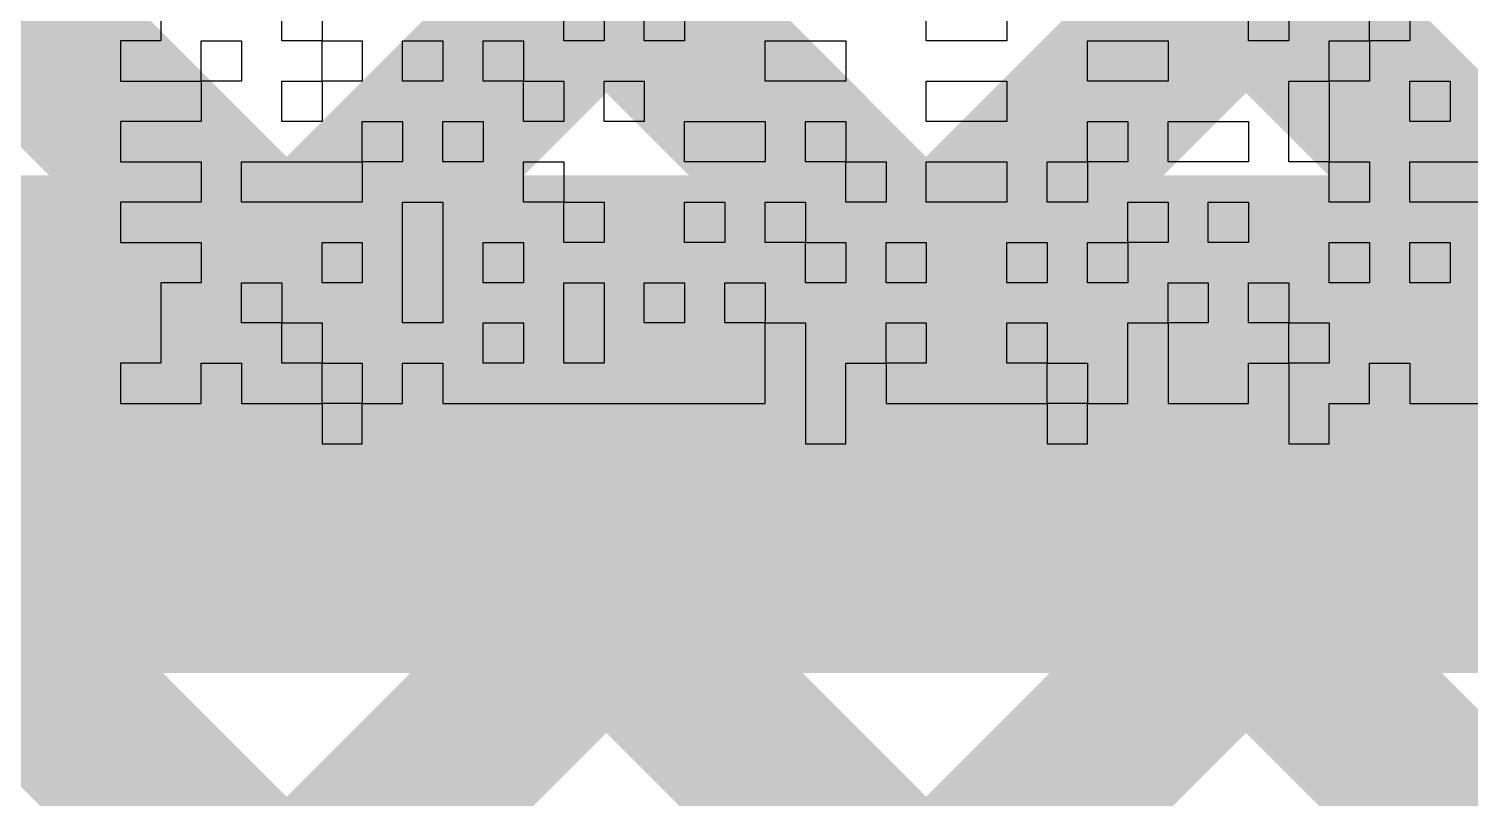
# Model space of a CAD drawing. Header units: millimetres. Extents: x 3.06 to 5.82, y 1.29 to 3.84.
# Drawn here: x 4.8676 to 4.9314, y 2.4805 to 2.5145 of the extents above; entities that cross this region are included whole.
import ezdxf

# ---------------------------------------------------------------- set-up
doc = ezdxf.new("R2010")
doc.units = ezdxf.units.MM
doc.header["$MEASUREMENT"] = 0
for name, color, linetype in [('BottomLayer', 5, 'Continuous'), ('BottomOverlay', 54, 'Continuous'), ('TopLayer', 1, 'Continuous')]:
    doc.layers.add(name, color=color, linetype=linetype)

msp = doc.modelspace()

# ---------------------------------------------------------------- linework, layer by layer
at = {"layer": 'BottomLayer', "const_width": 0.008}
for points in [[(4.789, 2.413121), (5.240879, 2.865)], [(4.789, 2.441405), (5.212595, 2.865)], [(4.789, 2.384836), (5.248, 2.843836)], [(4.789, 2.356552), (5.248, 2.815552)], [(4.789, 2.649764), (5.436, 2.002764)], [(4.789, 2.621479), (5.408479, 2.002)], [(4.789, 2.593195), (5.380195, 2.002)], [(4.789, 2.564911), (5.351911, 2.002)]]:
    msp.add_lwpolyline(points, dxfattribs=at)
at = {"layer": 'BottomOverlay'}
for p, q in [((4.873477, 2.515725), (4.873477, 2.513943)), ((4.878822, 2.513943), (4.878822, 2.515725)), ((4.880604, 2.515725), (4.880604, 2.513943)), ((4.891294, 2.513943), (4.891294, 2.515725)), ((4.893076, 2.515725), (4.893076, 2.513943)), ((4.894857, 2.513943), (4.894857, 2.515725)), ((4.896639, 2.515725), (4.896639, 2.513943)), ((4.90733, 2.513943), (4.90733, 2.515725)), ((4.910893, 2.515725), (4.910893, 2.513943)), ((4.921584, 2.513943), (4.921584, 2.515725)), ((4.923365, 2.515725), (4.923365, 2.513943)), ((4.926929, 2.513943), (4.926929, 2.515725)), ((4.928711, 2.515725), (4.928711, 2.513943)), ((4.873477, 2.513943), (4.871695, 2.513943)), ((4.871695, 2.513943), (4.871695, 2.512161)), ((4.875259, 2.512161), (4.875259, 2.513943)), ((4.875259, 2.513943), (4.87704, 2.513943)), ((4.87704, 2.513943), (4.87704, 2.512161)), ((4.880604, 2.513943), (4.878822, 2.513943)), ((4.880604, 2.512161), (4.880604, 2.513943)), ((4.880604, 2.513943), (4.882385, 2.513943)), ((4.882385, 2.513943), (4.882385, 2.512161)), ((4.884167, 2.512161), (4.884167, 2.513943)), ((4.884167, 2.513943), (4.885949, 2.513943)), ((4.885949, 2.513943), (4.885949, 2.512161)), ((4.887731, 2.512161), (4.887731, 2.513943)), ((4.887731, 2.513943), (4.889512, 2.513943)), ((4.889512, 2.513943), (4.889512, 2.512161)), ((4.893076, 2.513943), (4.891294, 2.513943)), ((4.896639, 2.513943), (4.894857, 2.513943)), ((4.900203, 2.512161), (4.900203, 2.513943)), ((4.900203, 2.513943), (4.903766, 2.513943)), ((4.903766, 2.513943), (4.903766, 2.512161)), ((4.910893, 2.513943), (4.90733, 2.513943)), ((4.914457, 2.512161), (4.914457, 2.513943)), ((4.914457, 2.513943), (4.91802, 2.513943)), ((4.91802, 2.513943), (4.91802, 2.512161)), ((4.923365, 2.513943), (4.921584, 2.513943)), ((4.925147, 2.512161), (4.925147, 2.513943)), ((4.925147, 2.513943), (4.926929, 2.513943)), ((4.928711, 2.513943), (4.926929, 2.513943)), ((4.926929, 2.513943), (4.926929, 2.512161)), ((4.871695, 2.512161), (4.875259, 2.512161)), ((4.87704, 2.512161), (4.875259, 2.512161)), ((4.875259, 2.512161), (4.875259, 2.51038)), ((4.878822, 2.51038), (4.878822, 2.512161)), ((4.878822, 2.512161), (4.880604, 2.512161)), ((4.882385, 2.512161), (4.880604, 2.512161)), ((4.880604, 2.512161), (4.880604, 2.51038)), ((4.885949, 2.512161), (4.884167, 2.512161)), ((4.889512, 2.512161), (4.887731, 2.512161)), ((4.889512, 2.51038), (4.889512, 2.512161)), ((4.889512, 2.512161), (4.891294, 2.512161)), ((4.891294, 2.512161), (4.891294, 2.51038)), ((4.893076, 2.51038), (4.893076, 2.512161)), ((4.893076, 2.512161), (4.894857, 2.512161)), ((4.894857, 2.512161), (4.894857, 2.51038)), ((4.903766, 2.512161), (4.900203, 2.512161)), ((4.90733, 2.51038), (4.90733, 2.512161)), ((4.90733, 2.512161), (4.910893, 2.512161)), ((4.910893, 2.512161), (4.910893, 2.51038)), ((4.91802, 2.512161), (4.914457, 2.512161)), ((4.923365, 2.51038), (4.923365, 2.512161)), ((4.923365, 2.512161), (4.925147, 2.512161)), ((4.926929, 2.512161), (4.925147, 2.512161)), ((4.925147, 2.512161), (4.925147, 2.51038)), ((4.928711, 2.51038), (4.928711, 2.512161)), ((4.928711, 2.512161), (4.930492, 2.512161)), ((4.930492, 2.512161), (4.930492, 2.51038)), ((4.875259, 2.51038), (4.871695, 2.51038)), ((4.871695, 2.51038), (4.871695, 2.508598)), ((4.880604, 2.51038), (4.878822, 2.51038)), ((4.882385, 2.508598), (4.882385, 2.51038)), ((4.882385, 2.51038), (4.884167, 2.51038)), ((4.884167, 2.51038), (4.884167, 2.508598)), ((4.885949, 2.508598), (4.885949, 2.51038)), ((4.885949, 2.51038), (4.887731, 2.51038)), ((4.887731, 2.51038), (4.887731, 2.508598)), ((4.891294, 2.51038), (4.889512, 2.51038)), ((4.894857, 2.51038), (4.893076, 2.51038)), ((4.896639, 2.508598), (4.896639, 2.51038)), ((4.896639, 2.51038), (4.900203, 2.51038)), ((4.900203, 2.51038), (4.900203, 2.508598)), ((4.901985, 2.508598), (4.901985, 2.51038)), ((4.901985, 2.51038), (4.903766, 2.51038)), ((4.903766, 2.51038), (4.903766, 2.508598)), ((4.910893, 2.51038), (4.90733, 2.51038)), ((4.914457, 2.508598), (4.914457, 2.51038)), ((4.914457, 2.51038), (4.916238, 2.51038)), ((4.916238, 2.51038), (4.916238, 2.508598)), ((4.91802, 2.508598), (4.91802, 2.51038)), ((4.91802, 2.51038), (4.921584, 2.51038)), ((4.921584, 2.51038), (4.921584, 2.508598)), ((4.923365, 2.508598), (4.923365, 2.51038)), ((4.925147, 2.51038), (4.925147, 2.508598)), ((4.930492, 2.51038), (4.928711, 2.51038)), ((4.871695, 2.508598), (4.875259, 2.508598)), ((4.875259, 2.508598), (4.875259, 2.506816)), ((4.87704, 2.506816), (4.87704, 2.508598)), ((4.87704, 2.508598), (4.882385, 2.508598)), ((4.884167, 2.508598), (4.882385, 2.508598)), ((4.882385, 2.508598), (4.882385, 2.506816)), ((4.887731, 2.508598), (4.885949, 2.508598)), ((4.889512, 2.506816), (4.889512, 2.508598)), ((4.889512, 2.508598), (4.891294, 2.508598)), ((4.891294, 2.508598), (4.891294, 2.506816)), ((4.900203, 2.508598), (4.896639, 2.508598)), ((4.903766, 2.508598), (4.901985, 2.508598)), ((4.903766, 2.506816), (4.903766, 2.508598)), ((4.903766, 2.508598), (4.905548, 2.508598)), ((4.905548, 2.508598), (4.905548, 2.506816)), ((4.90733, 2.506816), (4.90733, 2.508598)), ((4.90733, 2.508598), (4.910893, 2.508598)), ((4.910893, 2.508598), (4.910893, 2.506816)), ((4.912675, 2.506816), (4.912675, 2.508598)), ((4.912675, 2.508598), (4.914457, 2.508598)), ((4.916238, 2.508598), (4.914457, 2.508598)), ((4.914457, 2.508598), (4.914457, 2.506816)), ((4.921584, 2.508598), (4.91802, 2.508598)), ((4.925147, 2.508598), (4.923365, 2.508598)), ((4.925147, 2.506816), (4.925147, 2.508598)), ((4.925147, 2.508598), (4.926929, 2.508598)), ((4.926929, 2.508598), (4.926929, 2.506816)), ((4.928711, 2.506816), (4.928711, 2.508598)), ((4.928711, 2.508598), (4.932274, 2.508598)), ((4.875259, 2.506816), (4.871695, 2.506816)), ((4.871695, 2.506816), (4.871695, 2.505034)), ((4.882385, 2.506816), (4.87704, 2.506816)), ((4.884167, 2.505034), (4.884167, 2.506816)), ((4.884167, 2.506816), (4.885949, 2.506816)), ((4.885949, 2.506816), (4.885949, 2.505034)), ((4.891294, 2.506816), (4.889512, 2.506816)), ((4.891294, 2.505034), (4.891294, 2.506816)), ((4.891294, 2.506816), (4.893076, 2.506816)), ((4.893076, 2.506816), (4.893076, 2.505034)), ((4.896639, 2.505034), (4.896639, 2.506816)), ((4.896639, 2.506816), (4.898421, 2.506816)), ((4.898421, 2.506816), (4.898421, 2.505034)), ((4.900203, 2.505034), (4.900203, 2.506816)), ((4.900203, 2.506816), (4.901985, 2.506816)), ((4.901985, 2.506816), (4.901985, 2.505034)), ((4.905548, 2.506816), (4.903766, 2.506816)), ((4.910893, 2.506816), (4.90733, 2.506816)), ((4.914457, 2.506816), (4.912675, 2.506816)), ((4.916238, 2.505034), (4.916238, 2.506816)), ((4.916238, 2.506816), (4.91802, 2.506816)), ((4.91802, 2.506816), (4.91802, 2.505034)), ((4.919802, 2.505034), (4.919802, 2.506816)), ((4.919802, 2.506816), (4.921584, 2.506816)), ((4.921584, 2.506816), (4.921584, 2.505034)), ((4.926929, 2.506816), (4.925147, 2.506816)), ((4.932274, 2.506816), (4.928711, 2.506816)), ((4.871695, 2.505034), (4.875259, 2.505034)), ((4.875259, 2.505034), (4.875259, 2.503253)), ((4.880604, 2.503253), (4.880604, 2.505034)), ((4.880604, 2.505034), (4.882385, 2.505034)), ((4.882385, 2.505034), (4.882385, 2.503253)), ((4.884167, 2.503253), (4.884167, 2.505034)), ((4.885949, 2.505034), (4.885949, 2.503253)), ((4.887731, 2.503253), (4.887731, 2.505034)), ((4.887731, 2.505034), (4.889512, 2.505034)), ((4.889512, 2.505034), (4.889512, 2.503253)), ((4.893076, 2.505034), (4.891294, 2.505034)), ((4.898421, 2.505034), (4.896639, 2.505034)), ((4.901985, 2.505034), (4.900203, 2.505034)), ((4.901985, 2.503253), (4.901985, 2.505034)), ((4.901985, 2.505034), (4.903766, 2.505034)), ((4.903766, 2.505034), (4.903766, 2.503253)), ((4.905548, 2.503253), (4.905548, 2.505034)), ((4.905548, 2.505034), (4.90733, 2.505034)), ((4.90733, 2.505034), (4.90733, 2.503253)), ((4.910893, 2.503253), (4.910893, 2.505034)), ((4.910893, 2.505034), (4.912675, 2.505034)), ((4.912675, 2.505034), (4.912675, 2.503253)), ((4.914457, 2.503253), (4.914457, 2.505034)), ((4.914457, 2.505034), (4.916238, 2.505034)), ((4.91802, 2.505034), (4.916238, 2.505034)), ((4.916238, 2.505034), (4.916238, 2.503253)), ((4.921584, 2.505034), (4.919802, 2.505034)), ((4.925147, 2.503253), (4.925147, 2.505034)), ((4.925147, 2.505034), (4.926929, 2.505034)), ((4.926929, 2.505034), (4.926929, 2.503253)), ((4.928711, 2.503253), (4.928711, 2.505034)), ((4.928711, 2.505034), (4.930492, 2.505034)), ((4.930492, 2.505034), (4.930492, 2.503253)), ((4.875259, 2.503253), (4.873477, 2.503253)), ((4.873477, 2.503253), (4.873477, 2.501471)), ((4.87704, 2.501471), (4.87704, 2.503253)), ((4.87704, 2.503253), (4.878822, 2.503253)), ((4.878822, 2.503253), (4.878822, 2.501471)), ((4.882385, 2.503253), (4.880604, 2.503253)), ((4.884167, 2.501471), (4.884167, 2.503253)), ((4.885949, 2.503253), (4.885949, 2.501471)), ((4.889512, 2.503253), (4.887731, 2.503253)), ((4.891294, 2.501471), (4.891294, 2.503253)), ((4.891294, 2.503253), (4.893076, 2.503253)), ((4.893076, 2.503253), (4.893076, 2.501471)), ((4.894857, 2.501471), (4.894857, 2.503253)), ((4.894857, 2.503253), (4.896639, 2.503253)), ((4.896639, 2.503253), (4.896639, 2.501471)), ((4.898421, 2.501471), (4.898421, 2.503253)), ((4.898421, 2.503253), (4.900203, 2.503253)), ((4.900203, 2.503253), (4.900203, 2.501471)), ((4.903766, 2.503253), (4.901985, 2.503253)), ((4.90733, 2.503253), (4.905548, 2.503253)), ((4.912675, 2.503253), (4.910893, 2.503253)), ((4.916238, 2.503253), (4.914457, 2.503253)), ((4.91802, 2.501471), (4.91802, 2.503253)), ((4.91802, 2.503253), (4.919802, 2.503253)), ((4.919802, 2.503253), (4.919802, 2.501471)), ((4.921584, 2.501471), (4.921584, 2.503253)), ((4.921584, 2.503253), (4.923365, 2.503253)), ((4.923365, 2.503253), (4.923365, 2.501471)), ((4.926929, 2.503253), (4.925147, 2.503253)), ((4.930492, 2.503253), (4.928711, 2.503253)), ((4.873477, 2.501471), (4.873477, 2.499689)), ((4.878822, 2.501471), (4.87704, 2.501471)), ((4.878822, 2.499689), (4.878822, 2.501471)), ((4.878822, 2.501471), (4.880604, 2.501471)), ((4.880604, 2.501471), (4.880604, 2.499689)), ((4.885949, 2.501471), (4.884167, 2.501471)), ((4.887731, 2.499689), (4.887731, 2.501471)), ((4.887731, 2.501471), (4.889512, 2.501471)), ((4.889512, 2.501471), (4.889512, 2.499689)), ((4.891294, 2.499689), (4.891294, 2.501471)), ((4.893076, 2.501471), (4.893076, 2.499689)), ((4.896639, 2.501471), (4.894857, 2.501471)), ((4.900203, 2.501471), (4.898421, 2.501471)), ((4.900203, 2.499689), (4.900203, 2.501471)), ((4.900203, 2.501471), (4.901985, 2.501471)), ((4.901985, 2.501471), (4.901985, 2.499689)), ((4.905548, 2.499689), (4.905548, 2.501471)), ((4.905548, 2.501471), (4.90733, 2.501471)), ((4.90733, 2.501471), (4.90733, 2.499689)), ((4.910893, 2.499689), (4.910893, 2.501471)), ((4.910893, 2.501471), (4.912675, 2.501471)), ((4.912675, 2.501471), (4.912675, 2.499689)), ((4.916238, 2.499689), (4.916238, 2.501471)), ((4.916238, 2.501471), (4.91802, 2.501471)), ((4.919802, 2.501471), (4.91802, 2.501471)), ((4.91802, 2.501471), (4.91802, 2.499689)), ((4.923365, 2.501471), (4.921584, 2.501471)), ((4.923365, 2.499689), (4.923365, 2.501471)), ((4.923365, 2.501471), (4.925147, 2.501471)), ((4.925147, 2.501471), (4.925147, 2.499689)), ((4.873477, 2.499689), (4.871695, 2.499689)), ((4.871695, 2.499689), (4.871695, 2.497908)), ((4.875259, 2.497908), (4.875259, 2.499689)), ((4.875259, 2.499689), (4.87704, 2.499689)), ((4.87704, 2.499689), (4.87704, 2.497908)), ((4.880604, 2.499689), (4.878822, 2.499689)), ((4.880604, 2.497908), (4.880604, 2.499689)), ((4.880604, 2.499689), (4.882385, 2.499689)), ((4.882385, 2.499689), (4.882385, 2.497908)), ((4.884167, 2.497908), (4.884167, 2.499689)), ((4.884167, 2.499689), (4.885949, 2.499689)), ((4.885949, 2.499689), (4.885949, 2.497908)), ((4.889512, 2.499689), (4.887731, 2.499689)), ((4.893076, 2.499689), (4.891294, 2.499689)), ((4.900203, 2.497908), (4.900203, 2.499689)), ((4.901985, 2.499689), (4.901985, 2.497908)), ((4.903766, 2.497908), (4.903766, 2.499689)), ((4.903766, 2.499689), (4.905548, 2.499689)), ((4.90733, 2.499689), (4.905548, 2.499689)), ((4.905548, 2.499689), (4.905548, 2.497908)), ((4.912675, 2.499689), (4.910893, 2.499689)), ((4.912675, 2.497908), (4.912675, 2.499689)), ((4.912675, 2.499689), (4.914457, 2.499689)), ((4.914457, 2.499689), (4.914457, 2.497908)), ((4.916238, 2.497908), (4.916238, 2.499689)), ((4.91802, 2.499689), (4.91802, 2.497908)), ((4.921584, 2.497908), (4.921584, 2.499689)), ((4.921584, 2.499689), (4.923365, 2.499689)), ((4.925147, 2.499689), (4.923365, 2.499689)), ((4.923365, 2.499689), (4.923365, 2.497908)), ((4.926929, 2.497908), (4.926929, 2.499689)), ((4.926929, 2.499689), (4.928711, 2.499689)), ((4.928711, 2.499689), (4.928711, 2.497908)), ((4.871695, 2.497908), (4.875259, 2.497908)), ((4.87704, 2.497908), (4.880604, 2.497908)), ((4.882385, 2.497908), (4.880604, 2.497908)), ((4.880604, 2.497908), (4.880604, 2.496126)), ((4.882385, 2.496126), (4.882385, 2.497908)), ((4.882385, 2.497908), (4.884167, 2.497908)), ((4.885949, 2.497908), (4.900203, 2.497908)), ((4.901985, 2.497908), (4.901985, 2.496126)), ((4.903766, 2.496126), (4.903766, 2.497908)), ((4.905548, 2.497908), (4.912675, 2.497908)), ((4.914457, 2.497908), (4.912675, 2.497908)), ((4.912675, 2.497908), (4.912675, 2.496126)), ((4.914457, 2.496126), (4.914457, 2.497908)), ((4.914457, 2.497908), (4.916238, 2.497908)), ((4.91802, 2.497908), (4.921584, 2.497908)), ((4.923365, 2.497908), (4.923365, 2.496126)), ((4.925147, 2.496126), (4.925147, 2.497908)), ((4.925147, 2.497908), (4.926929, 2.497908)), ((4.928711, 2.497908), (4.934056, 2.497908)), ((4.880604, 2.496126), (4.882385, 2.496126)), ((4.901985, 2.496126), (4.903766, 2.496126)), ((4.912675, 2.496126), (4.914457, 2.496126)), ((4.923365, 2.496126), (4.925147, 2.496126))]:
    msp.add_line(p, q, dxfattribs=at)
at = {"layer": 'TopLayer', "const_width": 0.022}
msp.add_lwpolyline([(4.453247, 2.497), (5.296513, 2.497)], dxfattribs=at)

doc.saveas('drawing.dxf')
